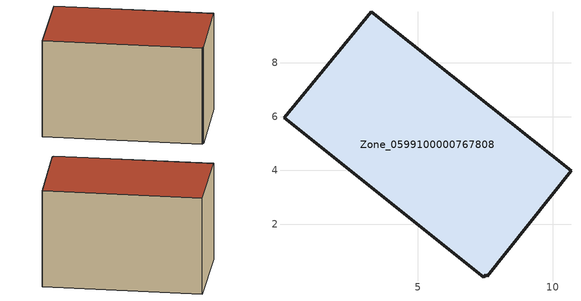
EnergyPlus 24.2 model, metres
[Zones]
Zone_0599100000767808
 floor ground (C_G): 7.51,0.12 7.44,0.04 0.03,5.95 3.27,9.88 10.67,3.98 7.56,0.08 z0.36
 wall outside (C_F): 3.27,9.88 0.03,5.95 7.44,0.04 7.51,0.12 7.56,0.08 10.67,3.98 3.27,9.88 z0.36:6.52
 roof outside (C_R): 7.51,0.12 7.56,0.08 10.67,3.98 3.27,9.88 0.03,5.95 7.44,0.04 z6.52
[BUILDING]
Pand.0599100000767808: North Axis=0; Terrain=City; Loads Convergence Tolerance Value=0.04; Temperature Convergence Tolerance Value=0.4; Solar Distribution=FullExterior; Maximum Number of Warmup Days=25; Minimum Number of Warmup Days=1
[Site:Location]
Rotterdam.The.Hague.AP_ZH_NLD Design_Conditions: Latitude=51.96; Longitude=4.45; Time Zone=1; Elevation=-4.5
[SITE:GROUNDTEMPERATURE:BUILDINGSURFACE]
18, 18, 18, 18, 18, 18, 18, 18, 18, 18, 18, 18
[MATERIAL] Thermal Absorptance=0.9; Solar Absorptance=0.7; Visible Absorptance=0.7
Name | Roughness | Thickness | Conductivity | Density | Specific Heat
G.TI.2006-2014 | MediumSmooth | 0.15 | 0.06 | 540 | 1210
F.TI.2006-2014 | Rough | 0.3 | 0.12 | 1920 | 840
R.TI.2006-2014 | MediumRough | 0.2 | 0.08 | 1500 | 1000
[CONSTRUCTION]
C_G: G.TI.2006-2014
C_F: F.TI.2006-2014
C_R: R.TI.2006-2014
[ZONE]
Zone_0599100000767808: Type=1; Multiplier=1; Ceiling Height=Autocalculate; Volume=Autocalculate; Floor Area=autocalculate; Part of Total Floor Area=Yes
[ZONEINFILTRATION:DESIGNFLOWRATE]
Infil_Zone_0599100000767808: Zone or ZoneList or Space or SpaceList=Zone_0599100000767808; Schedule=AlwaysOn; Design Flow Rate Calculation Method=Flow/Area; Flow Rate per Floor Area=0.0015; Constant Term Coefficient=1; Temperature Term Coefficient=0; Velocity Term Coefficient=0; Velocity Squared Term Coefficient=0
[HVACTEMPLATE:ZONE:IDEALLOADSAIRSYSTEM]
Zone_0599100000767808: Maximum Heating Supply Air Temperature=50; Minimum Cooling Supply Air Temperature=13; Maximum Heating Supply Air Humidity Ratio=0.0156; Minimum Cooling Supply Air Humidity Ratio=0.0077; Heating Limit=NoLimit; Cooling Limit=NoLimit; Dehumidification Control Type=ConstantSensibleHeatRatio; Cooling Sensible Heat Ratio=0.7; Dehumidification Setpoint=60; Humidification Control Type=None; Humidification Setpoint=30; Outdoor Air Method=None; Outdoor Air Flow Rate per Person=0.00944; Outdoor Air Flow Rate per Zone Floor Area=0; Outdoor Air Flow Rate per Zone=0; Demand Controlled Ventilation Type=None; Outdoor Air Economizer Type=NoEconomizer; Heat Recovery Type=None; Sensible Heat Recovery Effectiveness=0.7; Latent Heat Recovery Effectiveness=0.65
[ZONECONTROL:THERMOSTAT]
ThermostatControl_Zone_0599100000767808: Zone or ZoneList=Zone_0599100000767808; Control Type Schedule=DualSetpointControlType; Control 1=Thermostat_Zone_0599100000767808; Temperature Difference Between Cutout And Setpoint=0
[THERMOSTATSETPOINT:DUALSETPOINT]
Thermostat_Zone_0599100000767808: Heating Setpoint Temperature Schedule=HeatingSetpoint_Zone_0599100000767808; Cooling Setpoint Temperature Schedule=CoolingSetpoint_Zone_0599100000767808
[SCHEDULE:COMPACT]
HeatingSetpoint_Zone_0599100000767808: Through: 12/31, For: AllDays, Until: 24:00, 21
CoolingSetpoint_Zone_0599100000767808: Through: 12/31, For: AllDays, Until: 24:00, 24
DualSetpointControlType: Through: 12/31, For: AllDays, Until: 24:00, 4
AlwaysOn: Through: 12/31, For: AllDays, Until: 24:00, 1
